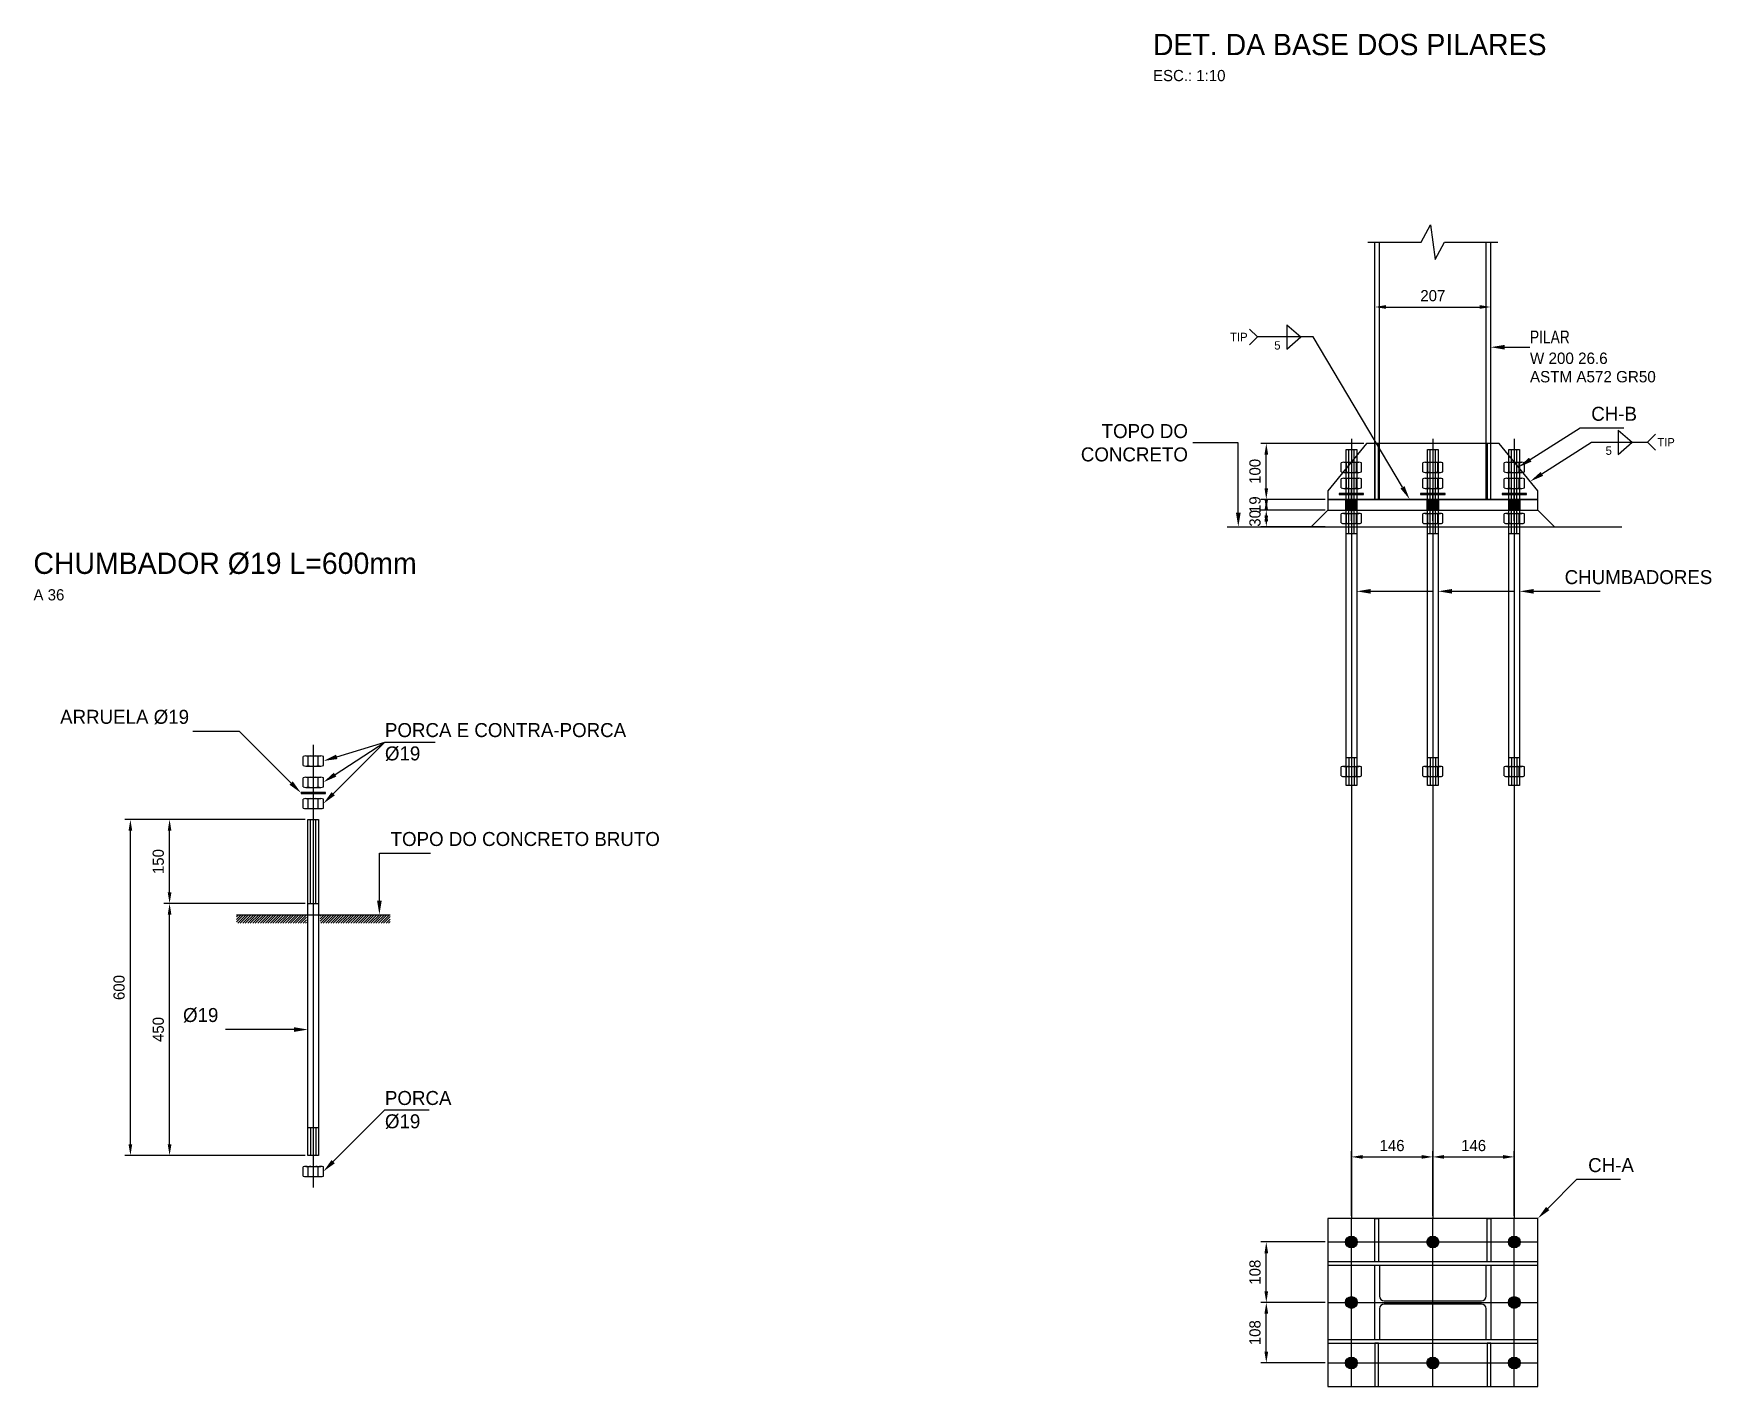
# Model space of a CAD drawing. Extents: x -2500 to 8387, y -4129 to 842.
# Drawn here: x -2500 to 498, y -1575 to 842 of the extents above; entities that cross this region are included whole.
import ezdxf

# ---------------------------------------------------------------- set-up
doc = ezdxf.new("R2010")
doc.units = 0
doc.header["$MEASUREMENT"] = 0
doc.linetypes.add('ACAD_ISO01W100', pattern=[5, 4, -1])
doc.layers.get('0').update_dxf_attribs({"linetype": 'CONTINUOUS'})
doc.layers.get('DEFPOINTS').update_dxf_attribs({"linetype": 'ACAD_ISO01W100'})
for name, color, linetype in [('DIM-1', 4, 'CONTINUOUS'), ('LAYER0_HACHURAS', 1, 'Continuous'), ('LAYER0_TEXTOS', 3, 'Continuous'), ('Linhas de chamadas', 2, 'Continuous'), ('ORGANIZADO_CHU-CHUMBADOR', 1, 'Continuous'), ('ORGANIZADO_EIXO', 2, 'Continuous'), ('ORGANIZADO_G-SIMBOLO', 2, 'Continuous'), ('ORGANIZADO_PERFIL', 1, 'Continuous'), ('PECA_EQ_1', 1, 'Continuous'), ('PECA_EQ_10', 11, 'Continuous'), ('PECA_EQ_14', 15, 'Continuous'), ('PECA_EQ_15', 1, 'Continuous'), ('PECA_EQ_16', 2, 'Continuous'), ('PECA_EQ_17', 3, 'Continuous'), ('PECA_EQ_2', 2, 'Continuous'), ('PECA_EQ_3', 3, 'Continuous'), ('PECA_EQ_4', 4, 'Continuous'), ('PECA_EQ_5', 5, 'Continuous'), ('PECA_EQ_6', 6, 'Continuous'), ('PECA_EQ_9', 10, 'Continuous'), ('REGUA120', 2, 'CONTINUOUS'), ('REGUA140', 7, 'CONTINUOUS'), ('REGUA80', 4, 'CONTINUOUS')]:
    doc.layers.add(name, color=color, linetype=linetype)
doc.dimstyles.new('ISO-25', dxfattribs={"dimtxt": 2.5, "dimasz": 2.5, "dimexe": 1.25, "dimexo": 0.625, "dimtad": 1, "dimtxsty": 'STANDARD', "dimcen": 2.5, "dimclrt": 4, "dimazin": 3, "dimtfac": 1, "dimtmove": 0, "dimatfit": 3})
pattern_1 = [(45, (0, 0), (-2.245064, 2.245064), [])]

# ---------------------------------------------------------------- blocks, each defined once
blk = doc.blocks.new('*D4')
for p, q in [((-2014.5, -712.5), (-2266.7, -712.5)), ((-2256.7, -1142.5), (-2256.7, -732.5)), ((-2014.5, -1162.5), (-2266.7, -1162.5))]:
    blk.add_line(p, q)
for points in [[(-2256.7, -712.5), (-2253.4, -732.5), (-2260, -732.5)], [(-2256.7, -1162.5), (-2260, -1142.5), (-2253.4, -1142.5)]]:
    blk.add_trace(points)
at = {"layer": 'DEFPOINTS', "color": 0, "linetype": 'ByBlock'}
for p in [(-2009.5, -712.5), (-2009.5, -1162.5)]:
    blk.add_point(p, dxfattribs=at)
at = {"layer": 'REGUA80', "color": 4, "insert": (-2266.7, -937.5), "char_height": 20, "attachment_point": 8, "rotation": 90}
blk.add_mtext('450', dxfattribs=at)
blk = doc.blocks.new('*D5')
for p, q in [((-2014.5, -562.5), (-2266.7, -562.5)), ((-2256.7, -692.5), (-2256.7, -582.5)), ((-2014.5, -712.5), (-2266.7, -712.5))]:
    blk.add_line(p, q)
for points in [[(-2256.7, -562.5), (-2253.4, -582.5), (-2260, -582.5)], [(-2256.7, -712.5), (-2260, -692.5), (-2253.4, -692.5)]]:
    blk.add_trace(points)
at = {"layer": 'DEFPOINTS', "color": 0, "linetype": 'ByBlock'}
for p in [(-2009.5, -562.5), (-2009.5, -712.5)]:
    blk.add_point(p, dxfattribs=at)
at = {"layer": 'REGUA80', "color": 4, "insert": (-2266.7, -637.5), "char_height": 20, "attachment_point": 8, "rotation": 90}
blk.add_mtext('150', dxfattribs=at)
blk = doc.blocks.new('*D6')
for p, q in [((-2014.5, -562.5), (-2336.7, -562.5)), ((-2326.7, -1142.5), (-2326.7, -582.5)), ((-2014.5, -1162.5), (-2336.7, -1162.5))]:
    blk.add_line(p, q)
for points in [[(-2326.7, -562.5), (-2323.4, -582.5), (-2330, -582.5)], [(-2326.7, -1162.5), (-2330, -1142.5), (-2323.4, -1142.5)]]:
    blk.add_trace(points)
at = {"layer": 'DEFPOINTS', "color": 0, "linetype": 'ByBlock'}
for p in [(-2009.5, -562.5), (-2009.5, -1162.5)]:
    blk.add_point(p, dxfattribs=at)
at = {"layer": 'REGUA80', "color": 4, "insert": (-2336.7, -862.5), "char_height": 20, "attachment_point": 8, "rotation": 90}
blk.add_mtext('600', dxfattribs=at)
blk = doc.blocks.new('*D7')
for p, q in [((-103.5, 333.1), (-103.5, 363.1)), ((103.5, 333.1), (103.5, 363.1)), ((-83.5, 353.1), (83.5, 353.1))]:
    blk.add_line(p, q)
for points in [[(-103.5, 353.1), (-83.5, 356.5), (-83.5, 349.8)], [(103.5, 353.1), (83.5, 349.8), (83.5, 356.5)]]:
    blk.add_trace(points)
at = {"layer": 'DEFPOINTS', "color": 0}
for p in [(0, 363.1), (-103.5, 328.1), (103.5, 328.1)]:
    blk.add_point(p, dxfattribs=at)
at = {"layer": 'REGUA80', "color": 4, "insert": (0, 363.1), "char_height": 20, "attachment_point": 8}
blk.add_mtext('207', dxfattribs=at)
blk = doc.blocks.new('*D8')
for p, q in [((-192.5, -9.5), (-307.5, -9.5)), ((-297.5, -19.5), (-297.5, -29.5)), ((-192.5, -39.5), (-307.5, -39.5))]:
    blk.add_line(p, q)
for points in [[(-297.5, -9.5), (-294.2, -29.5), (-300.8, -29.5)], [(-297.5, -39.5), (-300.8, -19.5), (-294.2, -19.5)]]:
    blk.add_trace(points)
at = {"layer": 'DEFPOINTS', "color": 0, "linetype": 'ByBlock'}
for p in [(-187.5, -9.5), (-187.5, -39.5)]:
    blk.add_point(p, dxfattribs=at)
at = {"layer": 'REGUA80', "color": 4, "insert": (-307.5, -24.5), "char_height": 20, "attachment_point": 8, "rotation": 90}
blk.add_mtext('30', dxfattribs=at)
blk = doc.blocks.new('*D9')
for p, q in [((-192.5, 9.5), (-307.5, 9.5)), ((-297.5, 10.5), (-297.5, -10.5)), ((-192.5, -9.5), (-307.5, -9.5))]:
    blk.add_line(p, q)
for points in [[(-297.5, -9.5), (-300.8, 10.5), (-294.2, 10.5)], [(-297.5, 9.5), (-294.2, -10.5), (-300.8, -10.5)]]:
    blk.add_trace(points)
at = {"layer": 'DEFPOINTS', "color": 0, "linetype": 'ByBlock'}
for p in [(-187.5, 9.5), (-187.5, -9.5)]:
    blk.add_point(p, dxfattribs=at)
at = {"layer": 'REGUA80', "color": 4, "insert": (-307.5, 0), "char_height": 20, "attachment_point": 8, "rotation": 90}
blk.add_mtext('19', dxfattribs=at)
blk = doc.blocks.new('*D10')
for p, q in [((-123.5, 109.5), (-307.5, 109.5)), ((-297.5, 29.5), (-297.5, 89.5)), ((-192.5, 9.5), (-307.5, 9.5))]:
    blk.add_line(p, q)
for points in [[(-297.5, 109.5), (-294.2, 89.5), (-300.8, 89.5)], [(-297.5, 9.5), (-300.8, 29.5), (-294.2, 29.5)]]:
    blk.add_trace(points)
at = {"layer": 'DEFPOINTS', "color": 0, "linetype": 'ByBlock'}
for p in [(-118.5, 109.5), (-187.5, 9.5)]:
    blk.add_point(p, dxfattribs=at)
at = {"layer": 'REGUA80', "color": 4, "insert": (-307.5, 59.5), "char_height": 20, "attachment_point": 8, "rotation": 90}
blk.add_mtext('100', dxfattribs=at)
blk = doc.blocks.new('*D17')
for p, q in [((-192.5, -1425), (-307.5, -1425)), ((-297.5, -1513), (-297.5, -1445)), ((-192.5, -1533), (-307.5, -1533))]:
    blk.add_line(p, q)
for points in [[(-297.5, -1425), (-294.2, -1445), (-300.8, -1445)], [(-297.5, -1533), (-300.8, -1513), (-294.2, -1513)]]:
    blk.add_trace(points)
at = {"layer": 'DEFPOINTS', "color": 0, "linetype": 'ByBlock'}
for p in [(-187.5, -1425), (-187.5, -1533)]:
    blk.add_point(p, dxfattribs=at)
at = {"layer": 'REGUA80', "color": 4, "insert": (-307.5, -1479), "char_height": 20, "attachment_point": 8, "rotation": 90}
blk.add_mtext('108', dxfattribs=at)
blk = doc.blocks.new('*D18')
for p, q in [((-192.5, -1317), (-307.5, -1317)), ((-297.5, -1405), (-297.5, -1337)), ((-192.5, -1425), (-307.5, -1425))]:
    blk.add_line(p, q)
for points in [[(-297.5, -1317), (-294.2, -1337), (-300.8, -1337)], [(-297.5, -1425), (-300.8, -1405), (-294.2, -1405)]]:
    blk.add_trace(points)
at = {"layer": 'DEFPOINTS', "color": 0, "linetype": 'ByBlock'}
for p in [(-187.5, -1317), (-187.5, -1425)]:
    blk.add_point(p, dxfattribs=at)
at = {"layer": 'REGUA80', "color": 4, "insert": (-307.5, -1371), "char_height": 20, "attachment_point": 8, "rotation": 90}
blk.add_mtext('108', dxfattribs=at)
blk = doc.blocks.new('*D19')
for p, q in [((-145.5, -1270), (-145.5, -1155)), ((-125.5, -1165), (-20, -1165)), ((0, -1270), (0, -1155))]:
    blk.add_line(p, q)
for points in [[(-145.5, -1165), (-125.5, -1161.7), (-125.5, -1168.3)], [(0, -1165), (-20, -1168.3), (-20, -1161.7)]]:
    blk.add_trace(points)
at = {"layer": 'DEFPOINTS', "color": 0}
for p in [(-72.8, -1155), (-145.5, -1275), (0, -1275)]:
    blk.add_point(p, dxfattribs=at)
at = {"layer": 'REGUA80', "color": 4, "insert": (-72.8, -1155), "char_height": 20, "attachment_point": 8}
blk.add_mtext('146', dxfattribs=at)
blk = doc.blocks.new('*D20')
for p, q in [((0, -1270), (0, -1155)), ((20, -1165), (125.5, -1165)), ((145.5, -1270), (145.5, -1155))]:
    blk.add_line(p, q)
for points in [[(0, -1165), (20, -1161.7), (20, -1168.3)], [(145.5, -1165), (125.5, -1168.3), (125.5, -1161.7)]]:
    blk.add_trace(points)
at = {"layer": 'DEFPOINTS', "color": 0}
for p in [(72.8, -1155), (0, -1275), (145.5, -1275)]:
    blk.add_point(p, dxfattribs=at)
at = {"layer": 'REGUA80', "color": 4, "insert": (72.8, -1155), "char_height": 20, "attachment_point": 8}
blk.add_mtext('146', dxfattribs=at)

msp = doc.modelspace()

# ---------------------------------------------------------------- hatches: boundary and pattern name
at = {"layer": 'LAYER0_HACHURAS'}
h = msp.add_hatch(dxfattribs=at)
h.set_pattern_fill('ANSI31', color=256, style=0)
h.set_pattern_definition(pattern_1)
h.paths.add_polyline_path([(-2137.16, -732.5), (-2137.16, -747.5), (-2012.025, -747.5), (-2012.025, -732.5)])
h = msp.add_hatch(dxfattribs=at)
h.set_pattern_fill('ANSI31', color=256, style=0)
h.set_pattern_definition(pattern_1)
h.paths.add_polyline_path([(-1862.84, -732.5), (-1862.84, -747.5), (-1987.975, -747.5), (-1987.975, -732.5)])

# ---------------------------------------------------------------- linework, layer by layer
at = {"layer": 'Linhas de chamadas', "color": 4}
for p, q in [((-187.5, -9.525), (-217.5, -39.525)), ((187.5, -9.525), (217.5, -39.525))]:
    msp.add_line(p, q, dxfattribs=at)
at = {"layer": 'Linhas de chamadas'}
for p, q in [((-367.5, -39.525), (337.5, -39.525)), ((-2137.16, -732.5), (-1862.84, -732.5))]:
    msp.add_line(p, q, dxfattribs=at)
at = {"layer": 'Linhas de chamadas', "color": 255}
for points in [[(-54.159, 31.024), (-213.5, 299.525)], [(194.792, 54.947), (283.7, 111.525)]]:
    msp.add_lwpolyline(points, dxfattribs=at)
at = {"layer": 'Linhas de chamadas'}
for points in [[(128.5, 281.25), (173.5, 281.25)], [(174.092, 80.447), (263, 137.025), (341, 137.025)], [(-347.5, -14.525), (-347.5, 110.475), (-428.5, 110.475)], [(-110.975, -154.762), (0, -154.762)], [(34.525, -154.762), (145.5, -154.762)], [(180.025, -154.762), (215.5, -154.762), (298.75, -154.762)], [(-2039.585, -497.197), (-2131.907, -404.875), (-2214.907, -404.875)], [(-1964.331, -516.247), (-1872.008, -423.925), (-1782.009, -423.925)], [(-1961.082, -482.147), (-1872.008, -423.925)], [(-1958.111, -450.382), (-1872.008, -423.925)], [(-1881.89, -707.5), (-1881.89, -622.5), (-1790.391, -622.5)], [(-2034.525, -937.5), (-2079.525, -937.5), (-2156.525, -937.5)], [(-1964.331, -1173.397), (-1872.008, -1081.075), (-1793.258, -1081.075)], [(205.178, -1257.322), (257.5, -1205), (335.5, -1205)]]:
    msp.add_lwpolyline(points, dxfattribs=at)
for points in [[(103.5, 281.25), (128.5, 285.417), (128.5, 277.083)], [(153, 67.025), (171.855, 83.962), (176.329, 76.932)], [(-347.5, -39.525), (-351.667, -14.525), (-343.333, -14.525)], [(-135.975, -154.762), (-110.975, -150.596), (-110.975, -158.929)], [(9.525, -154.762), (34.525, -150.596), (34.525, -158.929)], [(155.025, -154.762), (180.025, -150.596), (180.025, -158.929)], [(-1982.008, -457.725), (-1959.335, -446.399), (-1956.887, -454.365)], [(-1982.008, -495.825), (-1963.362, -478.659), (-1958.802, -485.635)], [(-2021.907, -514.875), (-2042.531, -500.144), (-2036.639, -494.251)], [(-1982.008, -533.925), (-1967.277, -513.301), (-1961.384, -519.194)], [(-1881.89, -732.5), (-1886.057, -707.5), (-1877.723, -707.5)], [(-2009.525, -937.5), (-2034.525, -941.667), (-2034.525, -933.333)], [(-1982.008, -1191.075), (-1967.277, -1170.451), (-1961.384, -1176.344)], [(187.5, -1275), (202.231, -1254.376), (208.124, -1260.269)]]:
    msp.add_trace(points, dxfattribs=at)
at = {"layer": 'Linhas de chamadas', "color": 255}
for points in [[(-41.4, 9.525), (-57.742, 28.898), (-50.575, 33.151)], [(173.7, 41.525), (192.555, 58.462), (197.029, 51.432)], [(-156.025, -9.525), (-134.975, -9.525), (-156.025, 9.525), (-134.975, 9.525)], [(-156.025, -9.525), (-134.975, -9.525), (-156.025, 9.525), (-134.975, 9.525)], [(-156.025, -9.525), (-134.975, -9.525), (-156.025, 9.525), (-134.975, 9.525)], [(-10.525, -9.525), (10.525, -9.525), (-10.525, 9.525), (10.525, 9.525)], [(-10.525, -9.525), (10.525, -9.525), (-10.525, 9.525), (10.525, 9.525)], [(134.975, -9.525), (156.025, -9.525), (134.975, 9.525), (156.025, 9.525)], [(134.975, -9.525), (156.025, -9.525), (134.975, 9.525), (156.025, 9.525)], [(134.975, -9.525), (156.025, -9.525), (134.975, 9.525), (156.025, 9.525)]]:
    msp.add_trace(points, dxfattribs=at)
at = {"layer": 'ORGANIZADO_CHU-CHUMBADOR'}
for p, q in [((-163.492, 58.579), (-163.492, 74.771)), ((-158.994, 75.724), (-132.006, 75.724)), ((-154.496, 58.579), (-154.496, 74.771)), ((-136.504, 58.579), (-136.504, 74.771)), ((-127.508, 58.579), (-127.508, 74.771)), ((-17.992, 58.579), (-17.992, 74.771)), ((-13.494, 75.724), (13.494, 75.724)), ((-8.996, 58.579), (-8.996, 74.771)), ((8.996, 58.579), (8.996, 74.771)), ((17.992, 58.579), (17.992, 74.771)), ((127.508, 58.579), (127.508, 74.771)), ((132.006, 75.724), (158.994, 75.724)), ((136.504, 58.579), (136.504, 74.771)), ((154.496, 58.579), (154.496, 74.771)), ((163.492, 58.579), (163.492, 74.771)), ((-163.492, 30.004), (-163.492, 46.196)), ((-158.994, 57.626), (-132.006, 57.626)), ((-158.994, 47.149), (-132.006, 47.149)), ((-154.496, 30.004), (-154.496, 46.196)), ((-136.504, 30.004), (-136.504, 46.196)), ((-127.508, 30.004), (-127.508, 46.196)), ((-17.992, 30.004), (-17.992, 46.196)), ((-13.494, 57.626), (13.494, 57.626)), ((-13.494, 47.149), (13.494, 47.149)), ((-8.996, 30.004), (-8.996, 46.196)), ((8.996, 30.004), (8.996, 46.196)), ((17.992, 30.004), (17.992, 46.196)), ((127.508, 30.004), (127.508, 46.196)), ((132.006, 57.626), (158.994, 57.626)), ((132.006, 47.149), (158.994, 47.149)), ((136.504, 30.004), (136.504, 46.196)), ((154.496, 30.004), (154.496, 46.196)), ((163.492, 30.004), (163.492, 46.196)), ((-158.994, 29.051), (-132.006, 29.051)), ((-13.494, 29.051), (13.494, 29.051)), ((132.006, 29.051), (158.994, 29.051)), ((-163.492, -32.621), (-163.492, -16.429)), ((-158.994, -15.476), (-132.006, -15.476)), ((-154.496, -32.621), (-154.496, -16.429)), ((-136.504, -32.621), (-136.504, -16.429)), ((-127.508, -32.621), (-127.508, -16.429)), ((-17.992, -32.621), (-17.992, -16.429)), ((-13.494, -15.476), (13.494, -15.476)), ((-8.996, -32.621), (-8.996, -16.429)), ((8.996, -32.621), (8.996, -16.429)), ((17.992, -32.621), (17.992, -16.429)), ((127.508, -32.621), (127.508, -16.429)), ((132.006, -15.476), (158.994, -15.476)), ((136.504, -32.621), (136.504, -16.429)), ((154.496, -32.621), (154.496, -16.429)), ((163.492, -32.621), (163.492, -16.429)), ((-158.994, -33.574), (-132.006, -33.574)), ((-13.494, -33.574), (13.494, -33.574)), ((132.006, -33.574), (158.994, -33.574)), ((-2013.494, -448.676), (-1986.506, -448.676)), ((-2017.992, -465.821), (-2017.992, -449.629)), ((-2013.494, -466.774), (-1986.506, -466.774)), ((-2008.996, -465.821), (-2008.996, -449.629)), ((-1991.004, -465.821), (-1991.004, -449.629)), ((-1982.008, -465.821), (-1982.008, -449.629)), ((-163.492, -484.599), (-163.492, -468.406)), ((-158.994, -467.454), (-132.006, -467.454)), ((-154.496, -484.599), (-154.496, -468.406)), ((-136.504, -484.599), (-136.504, -468.406)), ((-127.508, -484.599), (-127.508, -468.406)), ((-17.992, -484.599), (-17.992, -468.406)), ((-13.494, -467.454), (13.494, -467.454)), ((-8.996, -484.599), (-8.996, -468.406)), ((8.996, -484.599), (8.996, -468.406)), ((17.992, -484.599), (17.992, -468.406)), ((127.508, -484.599), (127.508, -468.406)), ((132.006, -467.454), (158.994, -467.454)), ((136.504, -484.599), (136.504, -468.406)), ((154.496, -484.599), (154.496, -468.406)), ((163.492, -484.599), (163.492, -468.406)), ((-2017.992, -503.921), (-2017.992, -487.729)), ((-2013.494, -486.776), (-1986.506, -486.776)), ((-2013.494, -504.874), (-1986.506, -504.874)), ((-2008.996, -503.921), (-2008.996, -487.729)), ((-1991.004, -503.921), (-1991.004, -487.729)), ((-1982.008, -503.921), (-1982.008, -487.729)), ((-158.994, -485.551), (-132.006, -485.551)), ((-13.494, -485.551), (13.494, -485.551)), ((132.006, -485.551), (158.994, -485.551)), ((-2017.992, -542.021), (-2017.992, -525.829)), ((-2013.494, -524.876), (-1986.506, -524.876)), ((-2008.996, -542.021), (-2008.996, -525.829)), ((-1991.004, -542.021), (-1991.004, -525.829)), ((-1982.008, -542.021), (-1982.008, -525.829)), ((-2013.494, -542.974), (-1986.506, -542.974)), ((-2017.992, -1199.171), (-2017.992, -1182.979)), ((-2013.494, -1182.026), (-1986.506, -1182.026)), ((-2008.996, -1199.171), (-2008.996, -1182.979)), ((-1991.004, -1199.171), (-1991.004, -1182.979)), ((-1982.008, -1199.171), (-1982.008, -1182.979)), ((-2013.494, -1200.124), (-1986.506, -1200.124))]:
    msp.add_line(p, q, dxfattribs=at)
at = {"layer": 'ORGANIZADO_CHU-CHUMBADOR', "linetype": 'Continuous'}
for centre, start, end in [((-158.994, 64.627), 66.086832, 113.913168), ((-149.998, 64.627), 90, 113.913168), ((-141.002, 64.627), 66.086832, 90), ((-132.006, 64.627), 66.086832, 113.913168), ((-13.494, 64.627), 66.086832, 113.913168), ((-4.498, 64.627), 90, 113.913168), ((4.498, 64.627), 66.086832, 90), ((13.494, 64.627), 66.086832, 113.913168), ((132.006, 64.627), 66.086832, 113.913168), ((141.002, 64.627), 90, 113.913168), ((149.998, 64.627), 66.086832, 90), ((158.994, 64.627), 66.086832, 113.913168), ((-158.994, 68.723), 246.086832, 293.913168), ((-158.994, 36.052), 66.086832, 113.913168), ((-158.994, 40.148), 246.086832, 293.913168), ((-149.998, 68.723), 246.086832, 270), ((-149.998, 36.052), 90, 113.913168), ((-149.998, 40.148), 246.086832, 270), ((-141.002, 68.723), 270, 293.913168), ((-141.002, 36.052), 66.086832, 90), ((-141.002, 40.148), 270, 293.913168), ((-132.006, 68.723), 246.086832, 293.913168), ((-132.006, 36.052), 66.086832, 113.913168), ((-132.006, 40.148), 246.086832, 293.913168), ((-13.494, 68.723), 246.086832, 293.913168), ((-13.494, 36.052), 66.086832, 113.913168), ((-13.494, 40.148), 246.086832, 293.913168), ((-4.498, 68.723), 246.086832, 270), ((-4.498, 36.052), 90, 113.913168), ((-4.498, 40.148), 246.086832, 270), ((4.498, 68.723), 270, 293.913168), ((4.498, 36.052), 66.086832, 90), ((4.498, 40.148), 270, 293.913168), ((13.494, 68.723), 246.086832, 293.913168), ((13.494, 36.052), 66.086832, 113.913168), ((13.494, 40.148), 246.086832, 293.913168), ((132.006, 68.723), 246.086832, 293.913168), ((132.006, 36.052), 66.086832, 113.913168), ((132.006, 40.148), 246.086832, 293.913168), ((141.002, 68.723), 246.086832, 270), ((141.002, 36.052), 90, 113.913168), ((141.002, 40.148), 246.086832, 270), ((149.998, 68.723), 270, 293.913168), ((149.998, 36.052), 66.086832, 90), ((149.998, 40.148), 270, 293.913168), ((158.994, 68.723), 246.086832, 293.913168), ((158.994, 36.052), 66.086832, 113.913168), ((158.994, 40.148), 246.086832, 293.913168), ((-158.994, -26.573), 66.086832, 113.913168), ((-149.998, -26.573), 90, 113.913168), ((-141.002, -26.573), 66.086832, 90), ((-132.006, -26.573), 66.086832, 113.913168), ((-13.494, -26.573), 66.086832, 113.913168), ((-4.498, -26.573), 90, 113.913168), ((4.498, -26.573), 66.086832, 90), ((13.494, -26.573), 66.086832, 113.913168), ((132.006, -26.573), 66.086832, 113.913168), ((141.002, -26.573), 90, 113.913168), ((149.998, -26.573), 66.086832, 90), ((158.994, -26.573), 66.086832, 113.913168), ((-158.994, -22.477), 246.086832, 293.913168), ((-149.998, -22.477), 246.086832, 270), ((-141.002, -22.477), 270, 293.913168), ((-132.006, -22.477), 246.086832, 293.913168), ((-13.494, -22.477), 246.086832, 293.913168), ((-4.498, -22.477), 246.086832, 270), ((4.498, -22.477), 270, 293.913168), ((13.494, -22.477), 246.086832, 293.913168), ((132.006, -22.477), 246.086832, 293.913168), ((141.002, -22.477), 246.086832, 270), ((149.998, -22.477), 270, 293.913168), ((158.994, -22.477), 246.086832, 293.913168), ((-2013.494, -459.773), 66.086832, 113.913168), ((-2004.498, -459.773), 90, 113.913168), ((-1995.502, -459.773), 66.086832, 90), ((-1986.506, -459.773), 66.086832, 113.913168), ((-2013.494, -455.677), 246.086832, 293.913168), ((-2004.498, -455.677), 246.086832, 270), ((-1995.502, -455.677), 270, 293.913168), ((-1986.506, -455.677), 246.086832, 293.913168), ((-158.994, -478.55), 66.086832, 113.913168), ((-149.998, -478.55), 90, 113.913168), ((-141.002, -478.55), 66.086832, 90), ((-132.006, -478.55), 66.086832, 113.913168), ((-13.494, -478.55), 66.086832, 113.913168), ((-4.498, -478.55), 90, 113.913168), ((4.498, -478.55), 66.086832, 90), ((13.494, -478.55), 66.086832, 113.913168), ((132.006, -478.55), 66.086832, 113.913168), ((141.002, -478.55), 90, 113.913168), ((149.998, -478.55), 66.086832, 90), ((158.994, -478.55), 66.086832, 113.913168), ((-2013.494, -497.873), 66.086832, 113.913168), ((-2013.494, -493.777), 246.086832, 293.913168), ((-2004.498, -497.873), 90, 113.913168), ((-2004.498, -493.777), 246.086832, 270), ((-1995.502, -497.873), 66.086832, 90), ((-1995.502, -493.777), 270, 293.913168), ((-1986.506, -497.873), 66.086832, 113.913168), ((-1986.506, -493.777), 246.086832, 293.913168), ((-158.994, -474.455), 246.086832, 293.913168), ((-149.998, -474.455), 246.086832, 270), ((-141.002, -474.455), 270, 293.913168), ((-132.006, -474.455), 246.086832, 293.913168), ((-13.494, -474.455), 246.086832, 293.913168), ((-4.498, -474.455), 246.086832, 270), ((4.498, -474.455), 270, 293.913168), ((13.494, -474.455), 246.086832, 293.913168), ((132.006, -474.455), 246.086832, 293.913168), ((141.002, -474.455), 246.086832, 270), ((149.998, -474.455), 270, 293.913168), ((158.994, -474.455), 246.086832, 293.913168), ((-2013.494, -535.973), 66.086832, 113.913168), ((-2004.498, -535.973), 90, 113.913168), ((-1995.502, -535.973), 66.086832, 90), ((-1986.506, -535.973), 66.086832, 113.913168), ((-2013.494, -531.877), 246.086832, 293.913168), ((-2004.498, -531.877), 246.086832, 270), ((-1995.502, -531.877), 270, 293.913168), ((-1986.506, -531.877), 246.086832, 293.913168), ((-2013.494, -1193.123), 66.086832, 113.913168), ((-2004.498, -1193.123), 90, 113.913168), ((-1995.502, -1193.123), 66.086832, 90), ((-1986.506, -1193.123), 66.086832, 113.913168), ((-2013.494, -1189.027), 246.086832, 293.913168), ((-2004.498, -1189.027), 246.086832, 270), ((-1995.502, -1189.027), 270, 293.913168), ((-1986.506, -1189.027), 246.086832, 293.913168)]:
    msp.add_arc(centre, 11.096, start, end, dxfattribs=at)
at = {"layer": 'ORGANIZADO_EIXO'}
for p, q in [((-145.5, -28.575), (-145.5, 28.575)), ((-145.5, -28.575), (-145.5, 28.575)), ((-145.5, -28.575), (-145.5, 28.575)), ((0, -28.575), (0, 28.575)), ((0, -28.575), (0, 28.575)), ((145.5, -28.575), (145.5, 28.575)), ((145.5, -28.575), (145.5, 28.575)), ((145.5, -28.575), (145.5, 28.575)), ((-145.5, -9.525), (-145.5, -1275)), ((0, -9.525), (0, -1275)), ((145.5, -9.525), (145.5, -1275)), ((-145.5, -1575), (-145.5, -1275)), ((0, -1575), (0, -1275)), ((145.5, -1575), (145.5, -1275)), ((-187.5, -1317), (187.5, -1317)), ((-187.5, -1425), (187.5, -1425)), ((-187.5, -1533), (187.5, -1533))]:
    msp.add_line(p, q, dxfattribs=at)
for points in [[(-115.92, 468.75), (-20.7, 468.75), (-4.14, 499.8), (4.14, 437.7), (20.7, 468.75), (115.92, 468.75)], [(-145.5, 117.548), (-145.5, -520.552)], [(0, 117.548), (0, -520.552)], [(145.5, 117.548), (145.5, -520.552)], [(-2000, -429.15), (-2000, -1219.65)]]:
    msp.add_lwpolyline(points, dxfattribs=at)
at = {"layer": 'ORGANIZADO_G-SIMBOLO'}
for p, q in [((-313.5, 299.525), (-327.642, 313.667)), ((-260.85, 321.3), (-260.85, 277.75)), ((-260.85, 321.3), (-235.571, 299.525)), ((-313.5, 299.525), (-327.642, 285.383)), ((-213.5, 299.525), (-313.5, 299.525)), ((-260.85, 277.75), (-235.571, 299.525)), ((331.05, 133.3), (331.05, 89.75)), ((331.05, 133.3), (356.329, 111.525)), ((383.7, 111.525), (397.842, 125.667)), ((283.7, 111.525), (383.7, 111.525)), ((331.05, 89.75), (356.329, 111.525)), ((383.7, 111.525), (397.842, 97.383))]:
    msp.add_line(p, q, dxfattribs=at)
at = {"layer": 'ORGANIZADO_PERFIL'}
for p, q in [((-103.5, 9.525), (-103.5, 468.75)), ((-95.1, 9.525), (-95.1, 468.75)), ((95.1, 9.525), (95.1, 468.75)), ((103.5, 9.525), (103.5, 468.75)), ((-150.262, -51.502), (-150.262, 98.498)), ((-140.738, -51.502), (-140.738, 98.498)), ((-4.762, -51.502), (-4.762, 98.498)), ((4.762, -51.502), (4.762, 98.498)), ((140.738, -51.502), (140.738, 98.498)), ((150.262, -51.502), (150.262, 98.498)), ((-155.025, -51.502), (-135.975, -51.502)), ((-9.525, -51.502), (9.525, -51.502)), ((135.975, -51.502), (155.025, -51.502)), ((-155.025, -451.502), (-135.975, -451.502)), ((-150.262, -451.502), (-150.262, -501.502)), ((-140.738, -451.502), (-140.738, -501.502)), ((-9.525, -451.502), (9.525, -451.502)), ((-4.762, -451.502), (-4.762, -501.502)), ((4.762, -451.502), (4.762, -501.502)), ((135.975, -451.502), (155.025, -451.502)), ((140.738, -451.502), (140.738, -501.502)), ((150.262, -451.502), (150.262, -501.502)), ((-2004.762, -712.5), (-2004.762, -562.5)), ((-1995.238, -712.5), (-1995.238, -562.5)), ((-2009.525, -712.5), (-1990.475, -712.5)), ((-2009.525, -1112.5), (-1990.475, -1112.5)), ((-2004.762, -1112.5), (-2004.762, -1162.5)), ((-1995.238, -1112.5), (-1995.238, -1162.5))]:
    msp.add_line(p, q, dxfattribs=at)
at = {"layer": 'PECA_EQ_1', "linetype": 'Continuous'}
for centre in [(-145.5, -1317), (0, -1317), (145.5, -1317), (-145.5, -1425), (145.5, -1425), (-145.5, -1533), (0, -1533), (145.5, -1533)]:
    msp.add_circle(centre, 10.525, dxfattribs=at)
at = {"layer": 'PECA_EQ_10'}
msp.add_lwpolyline([(103.5, -1358.5), (103.5, -1491.5), (95.1, -1491.5), (95.1, -1436.3, 0.41421356), (86.7, -1427.9), (-86.7, -1427.9, 0.41421356), (-95.1, -1436.3), (-95.1, -1491.5), (-103.5, -1491.5), (-103.5, -1358.5), (-95.1, -1358.5), (-95.1, -1413.7, 0.41421356), (-86.7, -1422.1), (86.7, -1422.1, 0.41421356), (95.1, -1413.7), (95.1, -1358.5), (103.5, -1358.5)], format="xyb", close=True, dxfattribs=at)
at = {"layer": 'PECA_EQ_14'}
msp.add_lwpolyline([(-187.5, -9.525), (187.5, -9.525), (187.5, 9.525), (-187.5, 9.525)], close=True, dxfattribs=at)
at = {"layer": 'PECA_EQ_15'}
for points in [[(-135.975, 98.498), (-135.975, -501.502), (-155.025, -501.502), (-155.025, 98.498)], [(9.525, 98.498), (9.525, -501.502), (-9.525, -501.502), (-9.525, 98.498)], [(155.025, 98.498), (155.025, -501.502), (135.975, -501.502), (135.975, 98.498)], [(-1990.475, -562.5), (-1990.475, -1162.5), (-2009.525, -1162.5), (-2009.525, -562.5)]]:
    msp.add_lwpolyline(points, close=True, dxfattribs=at)
at = {"layer": 'PECA_EQ_16'}
msp.add_lwpolyline([(-118.5, 109.525), (-187.5, 24.525), (-187.5, 9.525), (187.5, 9.525), (187.5, 24.525), (118.5, 109.525)], close=True, dxfattribs=at)
at = {"layer": 'PECA_EQ_17'}
msp.add_lwpolyline([(-187.5, -1575), (187.5, -1575), (187.5, -1275), (-187.5, -1275)], close=True, dxfattribs=at)
at = {"layer": 'PECA_EQ_2'}
for points in [[(-167.407, 18.097), (-123.593, 18.097), (-123.593, 20.002), (-167.407, 20.002)], [(-21.907, 18.097), (21.907, 18.097), (21.907, 20.002), (-21.907, 20.002)], [(123.593, 18.097), (167.407, 18.097), (167.407, 20.002), (123.593, 20.002)], [(-2021.907, -515.828), (-1978.093, -515.828), (-1978.093, -513.923), (-2021.907, -513.923)]]:
    msp.add_lwpolyline(points, close=True, dxfattribs=at)
at = {"layer": 'PECA_EQ_3', "const_width": 10.525}
for points in [[(-150.762, -1317, 1), (-140.238, -1317, 1)], [(-5.262, -1317, 1), (5.262, -1317, 1)], [(140.238, -1317, 1), (150.762, -1317, 1)], [(-150.762, -1425, 1), (-140.238, -1425, 1)], [(140.238, -1425, 1), (150.762, -1425, 1)], [(-150.762, -1533, 1), (-140.238, -1533, 1)], [(-5.262, -1533, 1), (5.262, -1533, 1)], [(140.238, -1533, 1), (150.762, -1533, 1)]]:
    msp.add_lwpolyline(points, format="xyb", close=True, dxfattribs=at)
at = {"layer": 'PECA_EQ_4'}
for points in [[(-156.025, -9.525), (-134.975, -9.525), (-134.975, 9.525), (-156.025, 9.525)], [(-156.025, -9.525), (-134.975, -9.525), (-134.975, 9.525), (-156.025, 9.525)], [(-156.025, -9.525), (-134.975, -9.525), (-134.975, 9.525), (-156.025, 9.525)], [(-10.525, -9.525), (10.525, -9.525), (10.525, 9.525), (-10.525, 9.525)], [(-10.525, -9.525), (10.525, -9.525), (10.525, 9.525), (-10.525, 9.525)], [(134.975, -9.525), (156.025, -9.525), (156.025, 9.525), (134.975, 9.525)], [(134.975, -9.525), (156.025, -9.525), (156.025, 9.525), (134.975, 9.525)], [(134.975, -9.525), (156.025, -9.525), (156.025, 9.525), (134.975, 9.525)]]:
    msp.add_lwpolyline(points, close=True, dxfattribs=at)
at = {"layer": 'PECA_EQ_5'}
for points in [[(-103.5, -1275), (-97.15, -1275), (-97.15, -1352.15), (-103.5, -1352.15)], [(97.15, -1275), (103.5, -1275), (103.5, -1352.15), (97.15, -1352.15)], [(-103.5, -1575), (-97.15, -1575), (-97.15, -1497.85), (-103.5, -1497.85)], [(97.15, -1575), (103.5, -1575), (103.5, -1497.85), (97.15, -1497.85)]]:
    msp.add_lwpolyline(points, close=True, dxfattribs=at)
at = {"layer": 'PECA_EQ_6'}
for points in [[(-103.5, 9.525), (-97.15, 9.525), (-97.15, 109.525), (-103.5, 109.525)], [(97.15, 9.525), (103.5, 9.525), (103.5, 109.525), (97.15, 109.525)]]:
    msp.add_lwpolyline(points, close=True, dxfattribs=at)
at = {"layer": 'PECA_EQ_9'}
for points in [[(-187.5, -1358.5), (187.5, -1358.5), (187.5, -1352.15), (-187.5, -1352.15)], [(-187.5, -1497.85), (187.5, -1497.85), (187.5, -1491.5), (-187.5, -1491.5)]]:
    msp.add_lwpolyline(points, close=True, dxfattribs=at)

# ---------------------------------------------------------------- texts
at = {"layer": 'DIM-1', "char_height": 15, "attachment_point": 5}
for s, insert in [('TIP', (-346.5, 299.525)), ('5', (-277.672, 284.462)), ('5', (314.228, 96.462)), ('TIP', (416.7, 111.525))]:
    msp.add_mtext(s, dxfattribs=dict(at, insert=insert))
at = {"layer": 'LAYER0_TEXTOS', "color": 4, "char_height": 25}
for s, insert, attachment_point in [('CH-B', (283, 149.525), 7), ('TOPO DO \\PCONCRETO', (-437.5, 110.475), 6), ('CHUMBADORES', (235.5, -142.262), 7), ('ARRUELA %%c19', (-2221.907, -392.375), 9), ('PORCA E CONTRA-PORCA\\P%%c19', (-1872.008, -423.925), 4), ('TOPO DO CONCRETO BRUTO', (-1861.89, -610), 7), ('%%c19', (-2169.525, -925), 9), ('PORCA\\P%%c19', (-1872.008, -1081.075), 4), ('CH-A', (277.5, -1192.5), 7)]:
    msp.add_mtext(s, dxfattribs=dict(at, insert=insert, attachment_point=attachment_point))
at = {"layer": 'REGUA120', "color": 2, "char_height": 38, "attachment_point": 7}
for s, insert in [('DET. DA BASE DOS PILARES', (-500, 802.419)), ('CHUMBADOR %%c19 L=600mm', (-2500, -125.081))]:
    msp.add_mtext(s, dxfattribs=dict(at, insert=insert))
at = {"layer": 'REGUA140', "color": 2, "linetype": 'Continuous', "width": 0.8}
msp.add_text('PILAR', height=23, dxfattribs=at).set_placement((173.5, 288.036))
at = {"layer": 'REGUA80', "color": 4, "char_height": 20, "attachment_point": 7}
for s, insert in [('ESC.: 1:10', (-499.753, 756.238)), ('A 36', (-2499.753, -171.262))]:
    msp.add_mtext(s, dxfattribs=dict(at, insert=insert))
at = {"layer": 'REGUA80', "char_height": 20.3, "attachment_point": 7}
for s, insert in [('W 200 26.6', (173.5, 251.091)), ('ASTM A572 GR50', (173.5, 218.2))]:
    msp.add_mtext(s, dxfattribs=dict(at, insert=insert))

# ---------------------------------------------------------------- dimensions: what is measured, and where the dimension line sits
at = {"layer": 'Linhas de chamadas'}
for base, p1, p2, text, picture, middle in [((-103.5, 353.125), (103.5, 328.125), (-103.5, 328.125), '207', '*D7', (0, 353.125)), ((-145.5, -1165), (0, -1275), (-145.5, -1275), '146', '*D19', (-72.75, -1165)), ((0, -1165), (145.5, -1275), (0, -1275), '146', '*D20', (72.75, -1165))]:
    dim = msp.add_linear_dim(base=base, p1=p1, p2=p2, text=text, dimstyle='ISO-25', override={"dimtxt": 20, "dimasz": 20, "dimgap": 10}, dxfattribs=at)
    dim.commit()
    dim.dimension.update_dxf_attribs({"geometry": picture, "text_midpoint": middle})
for base, p1, p2, text, picture, middle in [((-297.5, 109.525), (-187.5, 9.525), (-118.5, 109.525), '100', '*D10', (-297.5, 59.525)), ((-297.5, 9.525), (-187.5, -9.525), (-187.5, 9.525), '19', '*D9', (-297.5, 0)), ((-297.5, -9.525), (-187.5, -39.525), (-187.5, -9.525), '30', '*D8', (-297.5, -24.525)), ((-2326.685, -562.5), (-2009.525, -1162.5), (-2009.525, -562.5), '600', '*D6', (-2326.685, -862.5)), ((-2256.685, -562.5), (-2009.525, -712.5), (-2009.525, -562.5), '150', '*D5', (-2256.685, -637.5)), ((-2256.685, -712.5), (-2009.525, -1162.5), (-2009.525, -712.5), '450', '*D4', (-2256.685, -937.5)), ((-297.5, -1317), (-187.5, -1425), (-187.5, -1317), '108', '*D18', (-297.5, -1371)), ((-297.5, -1425), (-187.5, -1533), (-187.5, -1425), '108', '*D17', (-297.5, -1479))]:
    dim = msp.add_linear_dim(base=base, p1=p1, p2=p2, angle=90, text=text, dimstyle='ISO-25', override={"dimtxt": 20, "dimasz": 20, "dimgap": 10}, dxfattribs=at)
    dim.commit()
    dim.dimension.update_dxf_attribs({"geometry": picture, "text_midpoint": middle, "dimtype": 160})

doc.saveas('drawing.dxf')
